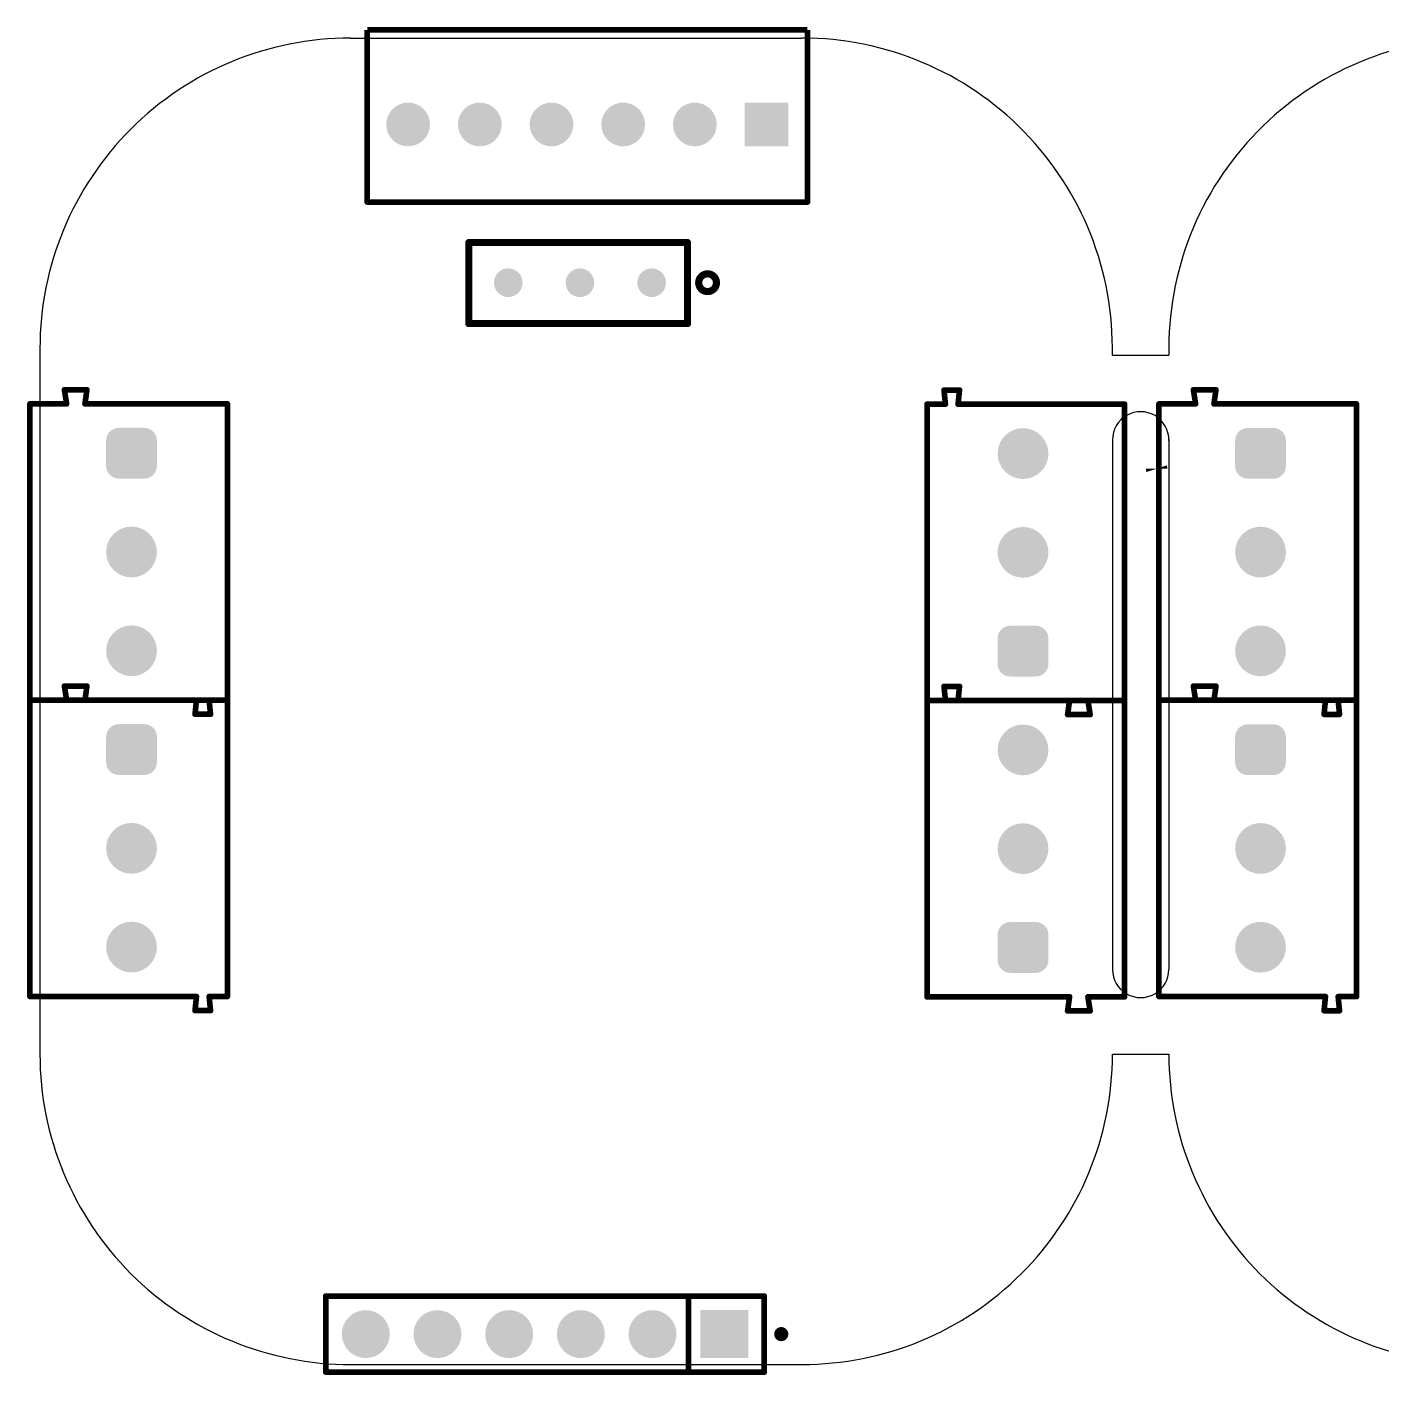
# Model space of a CAD drawing. Header units: millimetres. Extents: x 72.3 to 152.4, y 6.4 to 54.1.
# Drawn here: x 72.34 to 120.34, y 6.38 to 54.14 of the extents above; entities that cross this region are included whole.
import ezdxf

# ---------------------------------------------------------------- set-up
doc = ezdxf.new("R2010")
doc.units = ezdxf.units.MM
for name, color, linetype in [('BottomOverlay', 54, 'Continuous'), ('Mechanical1', 6, 'Continuous'), ('PadHoleLayer', 156, 'Continuous'), ('TopOverlay', 2, 'Continuous')]:
    doc.layers.add(name, color=color, linetype=linetype)

# ---------------------------------------------------------------- blocks, each defined once
blk = doc.blocks.new('3_2_54_C______________3')
at = {"layer": 'PadHoleLayer'}
h = blk.add_hatch(color=156, dxfattribs=at)
edge = h.paths.add_edge_path()
edge.add_arc((-3.302, 2.793999999999999), 0.508, 0, 360)
h = blk.add_hatch(color=156, dxfattribs=at)
edge = h.paths.add_edge_path()
edge.add_arc((-0.762, 2.793999999999999), 0.508, 0, 360)
h = blk.add_hatch(color=156, dxfattribs=at)
edge = h.paths.add_edge_path()
edge.add_arc((1.778, 2.793999999999999), 0.508, 0, 360)
at = {"layer": 'BottomOverlay', "const_width": 0.254}
for points in [[(-4.571999999999999, 4.241799999999999), (3.174999999999999, 4.241799999999999)], [(-4.571999999999999, 4.241799999999999), (-4.571999999999999, 1.371599999999999)], [(3.174999999999999, 4.241799999999999), (3.174999999999999, 1.371599999999999)], [(-4.571999999999999, 1.371599999999999), (3.174999999999999, 1.371599999999999)]]:
    blk.add_lwpolyline(points, dxfattribs=at)
at = {"layer": 'BottomOverlay', "const_width": 0.127}
for points in [[(-4.6355, 4.241799999999999, 1), (-4.508499999999999, 4.241799999999999, 1)], [(-4.6355, 4.241799999999999, 1), (-4.508499999999999, 4.241799999999999, 1)], [(3.111499999999999, 4.241799999999999, 1), (3.2385, 4.241799999999999, 1)], [(3.111499999999999, 4.241799999999999, 1), (3.2385, 4.241799999999999, 1)], [(-4.6355, 1.371599999999999, 1), (-4.508499999999999, 1.371599999999999, 1)], [(-4.6355, 1.371599999999999, 1), (-4.508499999999999, 1.371599999999999, 1)], [(3.111499999999999, 1.371599999999999, 1), (3.2385, 1.371599999999999, 1)], [(3.111499999999999, 1.371599999999999, 1), (3.2385, 1.371599999999999, 1)]]:
    blk.add_lwpolyline(points, format="xyb", close=True, dxfattribs=at)
at = {"layer": 'TopOverlay', "const_width": 0.254}
for points in [[(-4.571999999999999, 4.241799999999999), (3.174999999999999, 4.241799999999999)], [(-4.571999999999999, 4.241799999999999), (-4.571999999999999, 1.371599999999999)], [(3.174999999999999, 4.241799999999999), (3.174999999999999, 1.371599999999999)], [(-4.571999999999999, 1.371599999999999), (3.174999999999999, 1.371599999999999)]]:
    blk.add_lwpolyline(points, dxfattribs=at)
at = {"layer": 'TopOverlay'}
for points, const_width in [([(-4.6355, 4.241799999999999, 1), (-4.508499999999999, 4.241799999999999, 1)], 0.127), ([(-4.6355, 4.241799999999999, 1), (-4.508499999999999, 4.241799999999999, 1)], 0.127), ([(3.111499999999999, 4.241799999999999, 1), (3.2385, 4.241799999999999, 1)], 0.127), ([(3.111499999999999, 4.241799999999999, 1), (3.2385, 4.241799999999999, 1)], 0.127), ([(-4.969019779999999, 2.793999999999999, 1), (-5.597380219999999, 2.793999999999999, 1)], 0.254), ([(-5.660880219999999, 2.793999999999999, 1), (-5.533880219999998, 2.793999999999999, 1)], 0.127), ([(-5.032519779999998, 2.793999999999999, 1), (-4.905519779999999, 2.793999999999999, 1)], 0.127), ([(-4.6355, 1.371599999999999, 1), (-4.508499999999999, 1.371599999999999, 1)], 0.127), ([(-4.6355, 1.371599999999999, 1), (-4.508499999999999, 1.371599999999999, 1)], 0.127), ([(3.111499999999999, 1.371599999999999, 1), (3.2385, 1.371599999999999, 1)], 0.127), ([(3.111499999999999, 1.371599999999999, 1), (3.2385, 1.371599999999999, 1)], 0.127)]:
    blk.add_lwpolyline(points, format="xyb", close=True, dxfattribs=dict(at, const_width=const_width))

msp = doc.modelspace()

# ---------------------------------------------------------------- hatches: boundary and pattern name
at = {"layer": 'TopOverlay'}
h = msp.add_hatch(color=256, dxfattribs=at)
edge = h.paths.add_edge_path()
edge.add_arc((85.83611353533797, 50.6883045338705), 0.77499972, 90, 450)
h = msp.add_hatch(color=256, dxfattribs=at)
edge = h.paths.add_edge_path()
edge.add_arc((88.37611353533796, 50.6883045338705), 0.77499972, 90, 450)
h = msp.add_hatch(color=256, dxfattribs=at)
edge = h.paths.add_edge_path()
edge.add_arc((90.91611353533796, 50.6883045338705), 0.77499972, 90, 450)
h = msp.add_hatch(color=256, dxfattribs=at)
edge = h.paths.add_edge_path()
edge.add_arc((93.45611353533798, 50.6883045338705), 0.77499972, 90, 450)
h = msp.add_hatch(color=256, dxfattribs=at)
edge = h.paths.add_edge_path()
edge.add_arc((95.99611353533797, 50.6883045338705), 0.77499972, 90, 450)
for points in [[(99.31111325533799, 49.91330481387038), (97.76111381533798, 49.91330481387038), (97.76111381533798, 51.46330425387052), (99.31111325533799, 51.46330425387052)], [(97.88608308533794, 6.975351942982854), (96.18608394533797, 6.975351942982854), (96.18608394533797, 8.675351082982843), (97.88608308533794, 8.675351082982843)]]:
    msp.add_hatch(color=256, dxfattribs=at).paths.add_polyline_path(points)
h = msp.add_hatch(color=256, dxfattribs=at)
edge = h.paths.add_edge_path()
edge.add_arc((85.83611353533797, 50.6883045338705), 0.4999990000000001, 90, 450)
h = msp.add_hatch(color=256, dxfattribs=at)
edge = h.paths.add_edge_path()
edge.add_arc((88.37611353533796, 50.6883045338705), 0.4999990000000001, 90, 450)
h = msp.add_hatch(color=256, dxfattribs=at)
edge = h.paths.add_edge_path()
edge.add_arc((90.91611353533796, 50.6883045338705), 0.4999990000000001, 90, 450)
h = msp.add_hatch(color=256, dxfattribs=at)
edge = h.paths.add_edge_path()
edge.add_arc((93.45611353533798, 50.6883045338705), 0.4999990000000001, 90, 450)
h = msp.add_hatch(color=256, dxfattribs=at)
edge = h.paths.add_edge_path()
edge.add_arc((95.99611353533797, 50.6883045338705), 0.4999990000000001, 90, 450)
h = msp.add_hatch(color=256, dxfattribs=at)
edge = h.paths.add_edge_path()
edge.add_arc((98.53611353533798, 50.6883045338705), 0.4999990000000001, 90, 450)
h = msp.add_hatch(color=2, dxfattribs=at)
edge = h.paths.add_edge_path()
edge.add_arc((76.48629253758497, 39.48919560632885), 0.4499991, 360, 450)
edge.add_line((76.48629253758497, 39.93919470632889), (75.58629179758499, 39.93919470632889))
edge.add_arc((75.586291797585, 39.48919560632885), 0.4499991, 90, 180)
edge.add_line((75.13629269758499, 39.48919560632885), (75.13629269758499, 38.58919486632891))
edge.add_arc((75.586291797585, 38.58919486632891), 0.4499991, 180, 270.0000000000008)
edge.add_line((75.586291797585, 38.13919576632893), (76.48629253758499, 38.13919576632893))
edge.add_arc((76.48629253758497, 38.58919486632891), 0.4499991, 270, 360)
edge.add_line((76.93629163758499, 38.58919486632891), (76.93629163758499, 39.48919560632885))
h = msp.add_hatch(color=2, dxfattribs=at)
edge = h.paths.add_edge_path()
edge.add_arc((107.6225319547583, 39.02659751376825), 0.8999981999999999, 90, 450)
h = msp.add_hatch(color=2, dxfattribs=at)
edge = h.paths.add_edge_path()
edge.add_arc((116.4880598580513, 39.48492708454788), 0.4499991, 360, 450)
edge.add_line((116.4880598580513, 39.93492618454793), (115.5880591180513, 39.93492618454793))
edge.add_arc((115.5880591180514, 39.48492708454788), 0.4499991, 90, 180)
edge.add_line((115.1380600180513, 39.48492708454788), (115.1380600180513, 38.58492634454794))
edge.add_arc((115.5880591180514, 38.58492634454794), 0.4499991, 180, 270.0000000000008)
edge.add_line((115.5880591180514, 38.13492724454796), (116.4880598580513, 38.13492724454796))
edge.add_arc((116.4880598580513, 38.58492634454794), 0.4499991, 270, 360)
edge.add_line((116.9380589580513, 38.58492634454794), (116.9380589580513, 39.48492708454788))
h = msp.add_hatch(color=2, dxfattribs=at)
edge = h.paths.add_edge_path()
edge.add_arc((76.036292167585, 39.03919523632893), 0.5999988, 90, 450)
h = msp.add_hatch(color=2, dxfattribs=at)
edge = h.paths.add_edge_path()
edge.add_arc((107.6225319547583, 39.02659751376825), 0.5999988, 90, 450)
h = msp.add_hatch(color=2, dxfattribs=at)
edge = h.paths.add_edge_path()
edge.add_arc((116.0380594880513, 39.03492671454797), 0.5999988, 90, 450)
h = msp.add_hatch(color=2, dxfattribs=at)
edge = h.paths.add_edge_path()
edge.add_arc((76.036292167585, 35.53917683632892), 0.8999981999999999, 90, 450)
h = msp.add_hatch(color=2, dxfattribs=at)
edge = h.paths.add_edge_path()
edge.add_arc((76.036292167585, 35.53917683632892), 0.5999988, 90, 450)
h = msp.add_hatch(color=2, dxfattribs=at)
edge = h.paths.add_edge_path()
edge.add_arc((107.6225319547583, 35.52657911376821), 0.8999981999999999, 90, 450)
h = msp.add_hatch(color=2, dxfattribs=at)
edge = h.paths.add_edge_path()
edge.add_arc((107.6225319547583, 35.52657911376821), 0.5999988, 90, 450)
h = msp.add_hatch(color=2, dxfattribs=at)
edge = h.paths.add_edge_path()
edge.add_arc((116.0380594880513, 35.53490831454796), 0.8999981999999999, 90, 450)
h = msp.add_hatch(color=2, dxfattribs=at)
edge = h.paths.add_edge_path()
edge.add_arc((116.0380594880513, 35.53490831454796), 0.5999988, 90, 450)
h = msp.add_hatch(color=2, dxfattribs=at)
edge = h.paths.add_edge_path()
edge.add_arc((76.036292167585, 32.0391584363289), 0.8999981999999999, 90, 450)
h = msp.add_hatch(color=2, dxfattribs=at)
edge = h.paths.add_edge_path()
edge.add_arc((107.1725315847583, 31.57656034376819), 0.4499991, 180, 270)
edge.add_line((107.1725315847583, 31.12656124376821), (108.0725323247582, 31.12656124376821))
edge.add_arc((108.0725323247582, 31.57656034376819), 0.4499991, 270, 360)
edge.add_line((108.5225314247582, 31.57656034376819), (108.5225314247582, 32.47656108376822))
edge.add_arc((108.0725323247582, 32.47656108376822), 0.4499991, 360, 450.0000000000001)
edge.add_line((108.0725323247582, 32.9265601837682), (107.1725315847583, 32.9265601837682))
edge.add_arc((107.1725315847583, 32.47656108376822), 0.4499991, 90, 180.0000000000016)
edge.add_line((106.7225324847582, 32.47656108376822), (106.7225324847582, 31.57656034376819))
h = msp.add_hatch(color=2, dxfattribs=at)
edge = h.paths.add_edge_path()
edge.add_arc((116.0380594880513, 32.03488991454794), 0.8999981999999999, 90, 450)
h = msp.add_hatch(color=2, dxfattribs=at)
edge = h.paths.add_edge_path()
edge.add_arc((76.036292167585, 32.0391584363289), 0.5999988, 90, 450)
h = msp.add_hatch(color=2, dxfattribs=at)
edge = h.paths.add_edge_path()
edge.add_arc((107.6225319547583, 32.02656071376822), 0.5999988, 90, 450)
h = msp.add_hatch(color=2, dxfattribs=at)
edge = h.paths.add_edge_path()
edge.add_arc((116.0380594880513, 32.03488991454794), 0.5999988, 90, 450)
h = msp.add_hatch(color=2, dxfattribs=at)
edge = h.paths.add_edge_path()
edge.add_arc((76.48629253758497, 28.98919120632888), 0.4499991, 360, 450)
edge.add_line((76.48629253758497, 29.4391903063289), (75.58629179758499, 29.4391903063289))
edge.add_arc((75.586291797585, 28.98919120632888), 0.4499991, 90, 180)
edge.add_line((75.13629269758499, 28.98919120632888), (75.13629269758499, 28.08919046632889))
edge.add_arc((75.586291797585, 28.08919046632892), 0.4499991, 180, 270.0000000000008)
edge.add_line((75.586291797585, 27.6391913663289), (76.48629253758499, 27.6391913663289))
edge.add_arc((76.48629253758497, 28.08919046632892), 0.4499991, 270, 360)
edge.add_line((76.93629163758499, 28.08919046632892), (76.93629163758499, 28.98919120632888))
h = msp.add_hatch(color=2, dxfattribs=at)
edge = h.paths.add_edge_path()
edge.add_arc((107.6225827547582, 28.52659311376823), 0.8999981999999999, 90, 450)
h = msp.add_hatch(color=2, dxfattribs=at)
edge = h.paths.add_edge_path()
edge.add_arc((116.4880598580513, 28.98492268454792), 0.4499991, 360, 450)
edge.add_line((116.4880598580513, 29.43492178454793), (115.5880591180513, 29.43492178454793))
edge.add_arc((115.5880591180514, 28.98492268454792), 0.4499991, 90, 180)
edge.add_line((115.1380600180513, 28.98492268454792), (115.1380600180513, 28.08492194454792))
edge.add_arc((115.5880591180514, 28.08492194454795), 0.4499991, 180, 270.0000000000008)
edge.add_line((115.5880591180514, 27.63492284454794), (116.4880598580513, 27.63492284454794))
edge.add_arc((116.4880598580513, 28.08492194454795), 0.4499991, 270, 360)
edge.add_line((116.9380589580513, 28.08492194454795), (116.9380589580513, 28.98492268454792))
h = msp.add_hatch(color=2, dxfattribs=at)
edge = h.paths.add_edge_path()
edge.add_arc((76.036292167585, 28.53919083632888), 0.5999988, 90, 450)
h = msp.add_hatch(color=2, dxfattribs=at)
edge = h.paths.add_edge_path()
edge.add_arc((107.6225827547582, 28.52659311376823), 0.5999988, 90, 450)
h = msp.add_hatch(color=2, dxfattribs=at)
edge = h.paths.add_edge_path()
edge.add_arc((116.0380594880513, 28.53492231454792), 0.5999988, 90, 450)
h = msp.add_hatch(color=2, dxfattribs=at)
edge = h.paths.add_edge_path()
edge.add_arc((76.036292167585, 25.0391724363289), 0.8999981999999999, 90, 450)
h = msp.add_hatch(color=2, dxfattribs=at)
edge = h.paths.add_edge_path()
edge.add_arc((107.6225827547582, 25.02657471376824), 0.8999981999999999, 90, 450)
h = msp.add_hatch(color=2, dxfattribs=at)
edge = h.paths.add_edge_path()
edge.add_arc((116.0380594880513, 25.03490391454793), 0.8999981999999999, 90, 450)
h = msp.add_hatch(color=2, dxfattribs=at)
edge = h.paths.add_edge_path()
edge.add_arc((76.036292167585, 25.0391724363289), 0.5999988, 90, 450)
h = msp.add_hatch(color=2, dxfattribs=at)
edge = h.paths.add_edge_path()
edge.add_arc((107.6225827547582, 25.02657471376824), 0.5999988, 90, 450)
h = msp.add_hatch(color=2, dxfattribs=at)
edge = h.paths.add_edge_path()
edge.add_arc((116.0380594880513, 25.03490391454793), 0.5999988, 90, 450)
h = msp.add_hatch(color=2, dxfattribs=at)
edge = h.paths.add_edge_path()
edge.add_arc((76.036292167585, 21.53920483632891), 0.8999981999999999, 90, 450)
h = msp.add_hatch(color=2, dxfattribs=at)
edge = h.paths.add_edge_path()
edge.add_arc((76.036292167585, 21.53920483632891), 0.5999988, 90, 450)
h = msp.add_hatch(color=2, dxfattribs=at)
edge = h.paths.add_edge_path()
edge.add_arc((107.1725823847582, 21.07660674376822), 0.4499991, 180, 270)
edge.add_line((107.1725823847582, 20.62660764376824), (108.0725831247582, 20.62660764376824))
edge.add_arc((108.0725831247582, 21.07660674376822), 0.4499991, 270, 360)
edge.add_line((108.5225822247583, 21.07660674376822), (108.5225822247583, 21.97660748376822))
edge.add_arc((108.0725831247582, 21.97660748376822), 0.4499991, 360, 450)
edge.add_line((108.0725831247582, 22.42660658376824), (107.1725823847582, 22.42660658376824))
edge.add_arc((107.1725823847582, 21.97660748376822), 0.4499991, 90, 180)
edge.add_line((106.7225832847582, 21.97660748376822), (106.7225832847582, 21.07660674376822))
h = msp.add_hatch(color=2, dxfattribs=at)
edge = h.paths.add_edge_path()
edge.add_arc((107.6225827547582, 21.52660711376822), 0.5999988, 90, 450)
h = msp.add_hatch(color=2, dxfattribs=at)
edge = h.paths.add_edge_path()
edge.add_arc((116.0380594880513, 21.53493631454794), 0.8999981999999999, 90, 450)
h = msp.add_hatch(color=2, dxfattribs=at)
edge = h.paths.add_edge_path()
edge.add_arc((116.0380594880513, 21.53493631454794), 0.5999988, 90, 450)
h = msp.add_hatch(color=256, dxfattribs=at)
edge = h.paths.add_edge_path()
edge.add_arc((84.33608351533798, 7.825351512982848), 0.8499983, 90, 450)
h = msp.add_hatch(color=256, dxfattribs=at)
edge = h.paths.add_edge_path()
edge.add_arc((86.87608351533795, 7.825351512982848), 0.8499983, 90, 450)
h = msp.add_hatch(color=256, dxfattribs=at)
edge = h.paths.add_edge_path()
edge.add_arc((89.41608351533796, 7.825351512982848), 0.8499983, 90, 450)
h = msp.add_hatch(color=256, dxfattribs=at)
edge = h.paths.add_edge_path()
edge.add_arc((91.95608351533797, 7.825351512982848), 0.8499983, 90, 450)
h = msp.add_hatch(color=256, dxfattribs=at)
edge = h.paths.add_edge_path()
edge.add_arc((94.49608351533794, 7.825351512982848), 0.8499983, 90, 450)
h = msp.add_hatch(color=256, dxfattribs=at)
edge = h.paths.add_edge_path()
edge.add_arc((84.33608351533798, 7.825351512982848), 0.5499989000000002, 90, 450)
h = msp.add_hatch(color=256, dxfattribs=at)
edge = h.paths.add_edge_path()
edge.add_arc((86.87608351533795, 7.825351512982848), 0.5499989000000002, 90, 450)
h = msp.add_hatch(color=256, dxfattribs=at)
edge = h.paths.add_edge_path()
edge.add_arc((89.41608351533796, 7.825351512982848), 0.5499989000000002, 90, 450)
h = msp.add_hatch(color=256, dxfattribs=at)
edge = h.paths.add_edge_path()
edge.add_arc((91.95608351533797, 7.825351512982848), 0.5499989000000002, 90, 450)
h = msp.add_hatch(color=256, dxfattribs=at)
edge = h.paths.add_edge_path()
edge.add_arc((94.49608351533794, 7.825351512982848), 0.5499989000000002, 90, 450)
h = msp.add_hatch(color=256, dxfattribs=at)
edge = h.paths.add_edge_path()
edge.add_arc((97.03608351533796, 7.825351512982848), 0.5499989000000002, 90, 450)

# ---------------------------------------------------------------- linework, layer by layer
at = {"layer": 'Mechanical1'}
for points in [[(83.78655240248786, 53.74853223302019), (99.79063045179647, 53.74853298914407)], [(72.79063237305635, 42.74298012896782), (72.79063097149918, 17.74853360596626)], [(110.7880360214098, 42.509614241031), (112.7906323599704, 42.50961412873592)], [(110.7905239439153, 39.50928817830559), (110.7906313993344, 20.7499087405802)], [(112.7906321925439, 39.52384122855732), (112.7906305685252, 20.74968566869438)], [(110.7906309110901, 17.74968581098715), (112.7906309715638, 17.74968569883766)], [(83.80370955886077, 6.748540764121713), (83.80370955886077, 6.748540764121713), (99.79062562182827, 6.748532989145385)]]:
    msp.add_lwpolyline(points, dxfattribs=at)
for centre, radius, start, end in [((83.79063097149916, 42.74853298914409), 11, 89.97876134162289, 180.0289232241627), ((99.79063097149918, 42.74853298914409), 11, 358.7554443226999, 90.00000270697927), ((123.7923982919655, 42.74426446736312), 11.00426800854224, 89.98797146399022, 181.2218434809388), ((111.7906309714991, 39.50929390700893), 1.000107027600208, 359.1665497659735, 180.0003281953976), ((111.7906309714991, 20.74968575519724), 0.9999995970260357, 179.9872238729693, 359.9999950437491), ((83.79063097149916, 17.74853298914408), 11, 179.9999967871539, 270.0681225485785), ((99.79063097149918, 17.74853298914408), 11, 269.9999721351305, 0.006004711478127), ((123.7906309714992, 17.74853298914408), 11, 179.9999967871539, 270.0681225485785)]:
    msp.add_arc(centre, radius, start, end, dxfattribs=at)
at = {"layer": 'TopOverlay', "const_width": 0.1999996}
for points in [[(99.98609793533798, 54.03825973387052), (84.38612913533797, 54.03825973387052)], [(84.38612913533797, 47.93829733387051), (84.38612913533797, 54.03825973387052)], [(99.98609793533798, 47.93829733387051), (99.98609793533798, 54.03825973387052)], [(99.98609793533798, 47.93829733387051), (84.38612913533797, 47.93829733387051)], [(98.45608321533797, 9.170352632982855), (82.91608381533796, 9.170352632982855)], [(82.91608381533796, 6.480350392982842), (82.91608381533796, 9.170352632982855)], [(95.76608351533795, 6.480350392982842), (95.76608351533795, 9.170352632982855)], [(98.45608321533797, 6.480350392982842), (98.45608321533797, 9.170352632982855)], [(98.45608321533797, 6.480350392982842), (82.91608381533796, 6.480350392982842)]]:
    msp.add_lwpolyline(points, dxfattribs=at)
at = {"layer": 'TopOverlay'}
for points, const_width in [([(84.38612913533797, 47.88829743387052, 1), (84.38612913533797, 47.9882972338705, 1)], 0.0999998), ([(84.38612913533797, 47.88829743387052, 1), (84.38612913533797, 47.9882972338705, 1)], 0.0999998), ([(99.98609793533798, 47.88829743387052, 1), (99.98609793533798, 47.9882972338705, 1)], 0.0999998), ([(99.98609793533798, 47.88829743387052, 1), (99.98609793533798, 47.9882972338705, 1)], 0.0999998), ([(82.91608381533796, 9.120352732982838, 1), (82.91608381533796, 9.220352532982844, 1)], 0.0999998), ([(82.91608381533796, 9.120352732982838, 1), (82.91608381533796, 9.220352532982844, 1)], 0.0999998), ([(95.76608351533795, 9.120352732982838, 1), (95.76608351533795, 9.220352532982844, 1)], 0.0999998), ([(98.45608321533797, 9.120352732982838, 1), (98.45608321533797, 9.220352532982844, 1)], 0.0999998), ([(98.45608321533797, 9.120352732982838, 1), (98.45608321533797, 9.220352532982844, 1)], 0.0999998), ([(99.05608455533796, 7.950352532982833, 1), (99.05608455533796, 7.700350492982835, 1)], 0.2499995), ([(99.05608455533796, 7.887853292982839, 1), (99.05608455533796, 8.012851772982854, 1)], 0.12499848), ([(99.05608455533796, 7.637851252982841, 1), (99.05608455533796, 7.762849732982857, 1)], 0.12499848), ([(82.91608381533796, 6.430350492982853, 1), (82.91608381533796, 6.530350292982859, 1)], 0.0999998), ([(82.91608381533796, 6.430350492982853, 1), (82.91608381533796, 6.530350292982859, 1)], 0.0999998), ([(95.76608351533795, 6.430350492982853, 1), (95.76608351533795, 6.530350292982859, 1)], 0.0999998), ([(98.45608321533797, 6.430350492982853, 1), (98.45608321533797, 6.530350292982859, 1)], 0.0999998), ([(98.45608321533797, 6.430350492982853, 1), (98.45608321533797, 6.530350292982859, 1)], 0.0999998)]:
    msp.add_lwpolyline(points, format="xyb", close=True, dxfattribs=dict(at, const_width=const_width))
at = {"layer": 'TopOverlay', "color": 2, "const_width": 0.1999996}
for points in [[(73.736322167585, 40.7892044363289), (73.65803936758499, 41.28917803632893)], [(74.456310567585, 41.28917803632893), (73.65803936758499, 41.28917803632893)], [(74.38676536758499, 40.7878836363289), (74.456310567585, 41.28917803632893)], [(105.3725491547582, 41.27658031376819), (104.8225375547582, 41.27658031376819)], [(104.8725247547583, 40.77655591376819), (104.8235027547583, 41.27668191376827)], [(105.3225619547582, 40.77655591376819), (105.3715839547582, 41.27668191376827)], [(113.7380894880513, 40.78493591454793), (113.6598066880513, 41.28490951454796)], [(114.4580778880514, 41.28490951454796), (113.6598066880513, 41.28490951454796)], [(114.3885326880513, 40.78361511454793), (114.4580778880514, 41.28490951454796)], [(72.43629936758501, 30.28920003632885), (72.43629936758501, 40.7892044363289)], [(73.736322167585, 40.7892044363289), (72.43629936758501, 40.7892044363289)], [(79.43633616758498, 40.7892044363289), (74.38635896758498, 40.7892044363289)], [(79.43633616758498, 30.28920003632885), (79.43633616758498, 40.7892044363289)], [(104.8725247547583, 40.77655591376819), (104.2225387547583, 40.77655591376819)], [(104.2225387547583, 30.27660231376819), (104.2225387547583, 40.77655591376819)], [(111.2225247547582, 40.77655591376819), (105.3225619547582, 40.77655591376819)], [(111.2225247547582, 30.27660231376819), (111.2225247547582, 40.77655591376819)], [(112.4380666880514, 30.28493151454789), (112.4380666880514, 40.78493591454793)], [(113.7380894880513, 40.78493591454793), (112.4380666880514, 40.78493591454793)], [(119.4381034880513, 40.78493591454793), (114.3881262880513, 40.78493591454793)], [(119.4381034880513, 30.28493151454789), (119.4381034880513, 40.78493591454793)], [(74.456310567585, 30.78917363632888), (73.65803936758499, 30.78917363632888)], [(73.736322167585, 30.28920003632885), (73.65803936758499, 30.78917363632888)], [(74.38676536758499, 30.2878792363289), (74.456310567585, 30.78917363632888)], [(105.3725491547582, 30.77657591376823), (104.8225375547582, 30.77657591376823)], [(104.8725247547583, 30.27660231376819), (104.8235027547583, 30.77667751376822)], [(105.3225619547582, 30.27660231376819), (105.3715839547582, 30.77667751376822)], [(114.4580778880514, 30.78490511454792), (113.6598066880513, 30.78490511454792)], [(113.7380894880513, 30.28493151454789), (113.6598066880513, 30.78490511454792)], [(114.3885326880513, 30.28361071454794), (114.4580778880514, 30.78490511454792)], [(78.33631296758497, 30.28920003632885), (72.43629936758501, 30.28920003632885)], [(73.736322167585, 30.28920003632885), (72.43629936758501, 30.28920003632885)], [(72.43629936758501, 19.78919563632888), (72.43629936758501, 30.28920003632885)], [(79.43633616758498, 30.28920003632885), (74.38635896758498, 30.28920003632885)], [(78.28729096758497, 29.78907403632886), (78.33631296758497, 30.28920003632885)], [(78.835372167585, 29.78907403632886), (78.786350167585, 30.28920003632885)], [(79.43633616758498, 30.28920003632885), (78.786350167585, 30.28920003632885)], [(79.43633616758498, 19.78919563632888), (79.43633616758498, 30.28920003632885)], [(109.2725159547583, 30.27660231376819), (104.2225387547583, 30.27660231376819)], [(104.2225387547583, 19.77659791376822), (104.2225387547583, 30.27660231376819)], [(104.8725247547583, 30.27660231376819), (104.2225387547583, 30.27660231376819)], [(111.2225755547582, 30.27660231376819), (105.3225619547582, 30.27660231376819)], [(109.2025643547582, 29.77657791376822), (109.2721095547583, 30.27787231376823)], [(110.0008355547583, 29.77657791376822), (109.9225527547583, 30.27660231376819)], [(111.2225247547582, 30.27660231376819), (109.9225527547583, 30.27660231376819)], [(111.2225755547582, 19.77659791376822), (111.2225755547582, 30.27660231376819)], [(118.3380802880513, 30.28493151454789), (112.4380666880514, 30.28493151454789)], [(113.7380894880513, 30.28493151454789), (112.4380666880514, 30.28493151454789)], [(112.4380666880514, 19.78492711454792), (112.4380666880514, 30.28493151454789)], [(119.4381034880513, 30.28493151454789), (114.3881262880513, 30.28493151454789)], [(118.2890582880513, 29.78480551454789), (118.3380802880513, 30.28493151454789)], [(118.8371394880514, 29.78480551454789), (118.7881174880514, 30.28493151454789)], [(119.4381034880513, 30.28493151454789), (118.7881174880514, 30.28493151454789)], [(119.4381034880513, 19.78492711454792), (119.4381034880513, 30.28493151454789)], [(78.83633736758497, 29.7891756363289), (78.28632576758497, 29.7891756363289)], [(110.0008355547583, 29.77657791376822), (109.2025643547582, 29.77657791376822)], [(118.8381046880513, 29.78490711454794), (118.2880930880513, 29.78490711454794)], [(78.33631296758497, 19.78919563632888), (72.43629936758501, 19.78919563632888)], [(78.28729096758497, 19.28906963632889), (78.33631296758497, 19.78919563632888)], [(79.43633616758498, 19.78919563632888), (78.786350167585, 19.78919563632888)], [(78.835372167585, 19.28906963632889), (78.786350167585, 19.78919563632888)], [(109.2725159547583, 19.77659791376822), (104.2225387547583, 19.77659791376822)], [(109.2025643547582, 19.27657351376822), (109.2721095547583, 19.77786791376823)], [(111.2225755547582, 19.77659791376822), (109.9225527547583, 19.77659791376822)], [(110.0008355547583, 19.27657351376822), (109.9225527547583, 19.77659791376822)], [(118.3380802880513, 19.78492711454792), (112.4380666880514, 19.78492711454792)], [(118.2890582880513, 19.28480111454792), (118.3380802880513, 19.78492711454792)], [(119.4381034880513, 19.78492711454792), (118.7881174880514, 19.78492711454792)], [(118.8371394880514, 19.28480111454792), (118.7881174880514, 19.78492711454792)], [(78.83633736758497, 19.28917123632888), (78.28632576758497, 19.28917123632888)], [(110.0008355547583, 19.27657351376822), (109.2025643547582, 19.27657351376822)], [(118.8381046880513, 19.28490271454792), (118.2880930880513, 19.28490271454792)]]:
    msp.add_lwpolyline(points, dxfattribs=at)
at = {"layer": 'TopOverlay', "color": 2}
for points, const_width in [([(73.65803936758499, 41.23917813632892, 1), (73.65803936758499, 41.33917793632892, 1)], 0.0999998), ([(73.65803936758499, 41.23917813632892, 1), (73.65803936758499, 41.33917793632892, 1)], 0.0999998), ([(74.456310567585, 41.23917813632892, 1), (74.456310567585, 41.33917793632892, 1)], 0.0999998), ([(74.456310567585, 41.23917813632892, 1), (74.456310567585, 41.33917793632892, 1)], 0.0999998), ([(104.8225375547582, 41.2265804137682, 1), (104.8225375547582, 41.32658021376826, 1)], 0.0999998), ([(104.8235027547583, 41.22668201376825, 1), (104.8235027547583, 41.32668181376826, 1)], 0.0999998), ([(105.3715839547582, 41.22668201376825, 1), (105.3715839547582, 41.32668181376826, 1)], 0.0999998), ([(105.3725491547582, 41.2265804137682, 1), (105.3725491547582, 41.32658021376826, 1)], 0.0999998), ([(113.6598066880513, 41.23490961454795, 1), (113.6598066880513, 41.33490941454796, 1)], 0.0999998), ([(113.6598066880513, 41.23490961454795, 1), (113.6598066880513, 41.33490941454796, 1)], 0.0999998), ([(114.4580778880514, 41.23490961454795, 1), (114.4580778880514, 41.33490941454796, 1)], 0.0999998), ([(114.4580778880514, 41.23490961454795, 1), (114.4580778880514, 41.33490941454796, 1)], 0.0999998), ([(72.43629936758501, 40.73920453632891, 1), (72.43629936758501, 40.83920433632892, 1)], 0.0999998), ([(72.43629936758501, 40.73920453632891, 1), (72.43629936758501, 40.83920433632892, 1)], 0.0999998), ([(73.736322167585, 40.73920453632891, 1), (73.736322167585, 40.83920433632892, 1)], 0.0999998), ([(73.736322167585, 40.73920453632891, 1), (73.736322167585, 40.83920433632892, 1)], 0.0999998), ([(74.38635896758498, 40.73920453632891, 1), (74.38635896758498, 40.83920433632892, 1)], 0.0999998), ([(74.38676536758499, 40.73788373632893, 1), (74.38676536758499, 40.83788353632892, 1)], 0.0999998), ([(79.43633616758498, 40.73920453632891, 1), (79.43633616758498, 40.83920433632892, 1)], 0.0999998), ([(79.43633616758498, 40.73920453632891, 1), (79.43633616758498, 40.83920433632892, 1)], 0.0999998), ([(104.2225387547583, 40.7265560137682, 1), (104.2225387547583, 40.82655581376826, 1)], 0.0999998), ([(104.2225387547583, 40.7265560137682, 1), (104.2225387547583, 40.82655581376826, 1)], 0.0999998), ([(104.8725247547583, 40.7265560137682, 1), (104.8725247547583, 40.82655581376826, 1)], 0.0999998), ([(104.8725247547583, 40.7265560137682, 1), (104.8725247547583, 40.82655581376826, 1)], 0.0999998), ([(105.3225619547582, 40.7265560137682, 1), (105.3225619547582, 40.82655581376826, 1)], 0.0999998), ([(105.3225619547582, 40.7265560137682, 1), (105.3225619547582, 40.82655581376826, 1)], 0.0999998), ([(111.2225247547582, 40.7265560137682, 1), (111.2225247547582, 40.82655581376826, 1)], 0.0999998), ([(111.2225247547582, 40.7265560137682, 1), (111.2225247547582, 40.82655581376826, 1)], 0.0999998), ([(112.4380666880514, 40.73493601454795, 1), (112.4380666880514, 40.83493581454795, 1)], 0.0999998), ([(112.4380666880514, 40.73493601454795, 1), (112.4380666880514, 40.83493581454795, 1)], 0.0999998), ([(113.7380894880513, 40.73493601454795, 1), (113.7380894880513, 40.83493581454795, 1)], 0.0999998), ([(113.7380894880513, 40.73493601454795, 1), (113.7380894880513, 40.83493581454795, 1)], 0.0999998), ([(114.3881262880513, 40.73493601454795, 1), (114.3881262880513, 40.83493581454795, 1)], 0.0999998), ([(114.3885326880513, 40.73361521454797, 1), (114.3885326880513, 40.83361501454795, 1)], 0.0999998), ([(119.4381034880513, 40.73493601454795, 1), (119.4381034880513, 40.83493581454795, 1)], 0.0999998), ([(119.4381034880513, 40.73493601454795, 1), (119.4381034880513, 40.83493581454795, 1)], 0.0999998), ([(112.3500053547582, 38.48488409376825, 1), (112.3500053547582, 38.49123409376821, 1)], 0.00635), ([(112.3500307547583, 38.48489171376826, 1), (112.3500307547583, 38.49124171376826, 1)], 0.00635), ([(73.65803936758499, 30.7391737363289, 1), (73.65803936758499, 30.83917353632887, 1)], 0.0999998), ([(73.65803936758499, 30.7391737363289, 1), (73.65803936758499, 30.83917353632887, 1)], 0.0999998), ([(74.456310567585, 30.7391737363289, 1), (74.456310567585, 30.83917353632887, 1)], 0.0999998), ([(74.456310567585, 30.7391737363289, 1), (74.456310567585, 30.83917353632887, 1)], 0.0999998), ([(104.8225375547582, 30.72657601376824, 1), (104.8225375547582, 30.82657581376821, 1)], 0.0999998), ([(104.8235027547583, 30.72667761376823, 1), (104.8235027547583, 30.82667741376824, 1)], 0.0999998), ([(105.3715839547582, 30.72667761376823, 1), (105.3715839547582, 30.82667741376824, 1)], 0.0999998), ([(105.3725491547582, 30.72657601376824, 1), (105.3725491547582, 30.82657581376821, 1)], 0.0999998), ([(113.6598066880513, 30.73490521454793, 1), (113.6598066880513, 30.83490501454791, 1)], 0.0999998), ([(113.6598066880513, 30.73490521454793, 1), (113.6598066880513, 30.83490501454791, 1)], 0.0999998), ([(114.4580778880514, 30.73490521454793, 1), (114.4580778880514, 30.83490501454791, 1)], 0.0999998), ([(114.4580778880514, 30.73490521454793, 1), (114.4580778880514, 30.83490501454791, 1)], 0.0999998), ([(72.43629936758501, 30.23920013632889, 1), (72.43629936758501, 30.3391999363289, 1)], 0.0999998), ([(72.43629936758501, 30.23920013632889, 1), (72.43629936758501, 30.3391999363289, 1)], 0.0999998), ([(72.43629936758501, 30.23920013632889, 1), (72.43629936758501, 30.3391999363289, 1)], 0.0999998), ([(72.43629936758501, 30.23920013632889, 1), (72.43629936758501, 30.3391999363289, 1)], 0.0999998), ([(73.736322167585, 30.23920013632889, 1), (73.736322167585, 30.3391999363289, 1)], 0.0999998), ([(73.736322167585, 30.23920013632889, 1), (73.736322167585, 30.3391999363289, 1)], 0.0999998), ([(74.38635896758498, 30.23920013632889, 1), (74.38635896758498, 30.3391999363289, 1)], 0.0999998), ([(74.38676536758499, 30.23787933632889, 1), (74.38676536758499, 30.3378791363289, 1)], 0.0999998), ([(78.33631296758497, 30.23920013632889, 1), (78.33631296758497, 30.3391999363289, 1)], 0.0999998), ([(78.33631296758497, 30.23920013632889, 1), (78.33631296758497, 30.3391999363289, 1)], 0.0999998), ([(78.786350167585, 30.23920013632889, 1), (78.786350167585, 30.3391999363289, 1)], 0.0999998), ([(78.786350167585, 30.23920013632889, 1), (78.786350167585, 30.3391999363289, 1)], 0.0999998), ([(79.43633616758498, 30.23920013632889, 1), (79.43633616758498, 30.3391999363289, 1)], 0.0999998), ([(79.43633616758498, 30.23920013632889, 1), (79.43633616758498, 30.3391999363289, 1)], 0.0999998), ([(79.43633616758498, 30.23920013632889, 1), (79.43633616758498, 30.3391999363289, 1)], 0.0999998), ([(79.43633616758498, 30.23920013632889, 1), (79.43633616758498, 30.3391999363289, 1)], 0.0999998), ([(104.2225387547583, 30.22660241376826, 1), (104.2225387547583, 30.32660221376819, 1)], 0.0999998), ([(104.2225387547583, 30.22660241376826, 1), (104.2225387547583, 30.32660221376819, 1)], 0.0999998), ([(104.2225387547583, 30.22660241376826, 1), (104.2225387547583, 30.32660221376819, 1)], 0.0999998), ([(104.2225387547583, 30.22660241376826, 1), (104.2225387547583, 30.32660221376819, 1)], 0.0999998), ([(104.8725247547583, 30.22660241376826, 1), (104.8725247547583, 30.32660221376819, 1)], 0.0999998), ([(104.8725247547583, 30.22660241376826, 1), (104.8725247547583, 30.32660221376819, 1)], 0.0999998), ([(105.3225619547582, 30.22660241376826, 1), (105.3225619547582, 30.32660221376819, 1)], 0.0999998), ([(105.3225619547582, 30.22660241376826, 1), (105.3225619547582, 30.32660221376819, 1)], 0.0999998), ([(109.2721095547583, 30.22787241376824, 1), (109.2721095547583, 30.32787221376822, 1)], 0.0999998), ([(109.2725159547583, 30.22660241376826, 1), (109.2725159547583, 30.32660221376819, 1)], 0.0999998), ([(109.9225527547583, 30.22660241376826, 1), (109.9225527547583, 30.32660221376819, 1)], 0.0999998), ([(109.9225527547583, 30.22660241376826, 1), (109.9225527547583, 30.32660221376819, 1)], 0.0999998), ([(111.2225247547582, 30.22660241376826, 1), (111.2225247547582, 30.32660221376819, 1)], 0.0999998), ([(111.2225247547582, 30.22660241376826, 1), (111.2225247547582, 30.32660221376819, 1)], 0.0999998), ([(111.2225755547582, 30.22660241376826, 1), (111.2225755547582, 30.32660221376819, 1)], 0.0999998), ([(111.2225755547582, 30.22660241376826, 1), (111.2225755547582, 30.32660221376819, 1)], 0.0999998), ([(112.4380666880514, 30.23493161454793, 1), (112.4380666880514, 30.33493141454793, 1)], 0.0999998), ([(112.4380666880514, 30.23493161454793, 1), (112.4380666880514, 30.33493141454793, 1)], 0.0999998), ([(112.4380666880514, 30.23493161454793, 1), (112.4380666880514, 30.33493141454793, 1)], 0.0999998), ([(112.4380666880514, 30.23493161454793, 1), (112.4380666880514, 30.33493141454793, 1)], 0.0999998), ([(112.3500307547582, 30.24660491376827, 1), (112.3500307547582, 30.25295491376823, 1)], 0.00635), ([(113.7380894880513, 30.23493161454793, 1), (113.7380894880513, 30.33493141454793, 1)], 0.0999998), ([(113.7380894880513, 30.23493161454793, 1), (113.7380894880513, 30.33493141454793, 1)], 0.0999998), ([(114.3881262880513, 30.23493161454793, 1), (114.3881262880513, 30.33493141454793, 1)], 0.0999998), ([(114.3885326880513, 30.23361081454793, 1), (114.3885326880513, 30.33361061454793, 1)], 0.0999998), ([(118.3380802880513, 30.23493161454793, 1), (118.3380802880513, 30.33493141454793, 1)], 0.0999998), ([(118.3380802880513, 30.23493161454793, 1), (118.3380802880513, 30.33493141454793, 1)], 0.0999998), ([(118.7881174880514, 30.23493161454793, 1), (118.7881174880514, 30.33493141454793, 1)], 0.0999998), ([(118.7881174880514, 30.23493161454793, 1), (118.7881174880514, 30.33493141454793, 1)], 0.0999998), ([(119.4381034880513, 30.23493161454793, 1), (119.4381034880513, 30.33493141454793, 1)], 0.0999998), ([(119.4381034880513, 30.23493161454793, 1), (119.4381034880513, 30.33493141454793, 1)], 0.0999998), ([(119.4381034880513, 30.23493161454793, 1), (119.4381034880513, 30.33493141454793, 1)], 0.0999998), ([(119.4381034880513, 30.23493161454793, 1), (119.4381034880513, 30.33493141454793, 1)], 0.0999998), ([(78.28632576758497, 29.73917573632889, 1), (78.28632576758497, 29.8391755363289, 1)], 0.0999998), ([(78.28729096758497, 29.7390741363289, 1), (78.28729096758497, 29.8390739363289, 1)], 0.0999998), ([(78.835372167585, 29.7390741363289, 1), (78.835372167585, 29.8390739363289, 1)], 0.0999998), ([(78.83633736758497, 29.73917573632889, 1), (78.83633736758497, 29.8391755363289, 1)], 0.0999998), ([(109.2025643547582, 29.72657801376826, 1), (109.2025643547582, 29.82657781376821, 1)], 0.0999998), ([(109.2025643547582, 29.72657801376826, 1), (109.2025643547582, 29.82657781376821, 1)], 0.0999998), ([(110.0008355547583, 29.72657801376826, 1), (110.0008355547583, 29.82657781376821, 1)], 0.0999998), ([(110.0008355547583, 29.72657801376826, 1), (110.0008355547583, 29.82657781376821, 1)], 0.0999998), ([(118.2880930880513, 29.73490721454793, 1), (118.2880930880513, 29.83490701454793, 1)], 0.0999998), ([(118.2890582880513, 29.73480561454793, 1), (118.2890582880513, 29.83480541454794, 1)], 0.0999998), ([(118.8371394880514, 29.73480561454793, 1), (118.8371394880514, 29.83480541454794, 1)], 0.0999998), ([(118.8381046880513, 29.73490721454793, 1), (118.8381046880513, 29.83490701454793, 1)], 0.0999998), ([(72.43629936758501, 19.73919573632889, 1), (72.43629936758501, 19.8391955363289, 1)], 0.0999998), ([(72.43629936758501, 19.73919573632889, 1), (72.43629936758501, 19.8391955363289, 1)], 0.0999998), ([(78.33631296758497, 19.73919573632889, 1), (78.33631296758497, 19.8391955363289, 1)], 0.0999998), ([(78.33631296758497, 19.73919573632889, 1), (78.33631296758497, 19.8391955363289, 1)], 0.0999998), ([(78.786350167585, 19.73919573632889, 1), (78.786350167585, 19.8391955363289, 1)], 0.0999998), ([(78.786350167585, 19.73919573632889, 1), (78.786350167585, 19.8391955363289, 1)], 0.0999998), ([(79.43633616758498, 19.73919573632889, 1), (79.43633616758498, 19.8391955363289, 1)], 0.0999998), ([(79.43633616758498, 19.73919573632889, 1), (79.43633616758498, 19.8391955363289, 1)], 0.0999998), ([(104.2225387547583, 19.72659801376827, 1), (104.2225387547583, 19.82659781376822, 1)], 0.0999998), ([(104.2225387547583, 19.72659801376827, 1), (104.2225387547583, 19.82659781376822, 1)], 0.0999998), ([(109.2721095547583, 19.72786801376821, 1), (109.2721095547583, 19.82786781376822, 1)], 0.0999998), ([(109.2725159547583, 19.72659801376827, 1), (109.2725159547583, 19.82659781376822, 1)], 0.0999998), ([(109.9225527547583, 19.72659801376827, 1), (109.9225527547583, 19.82659781376822, 1)], 0.0999998), ([(109.9225527547583, 19.72659801376827, 1), (109.9225527547583, 19.82659781376822, 1)], 0.0999998), ([(111.2225755547582, 19.72659801376827, 1), (111.2225755547582, 19.82659781376822, 1)], 0.0999998), ([(111.2225755547582, 19.72659801376827, 1), (111.2225755547582, 19.82659781376822, 1)], 0.0999998), ([(112.4380666880514, 19.73492721454793, 1), (112.4380666880514, 19.83492701454794, 1)], 0.0999998), ([(112.4380666880514, 19.73492721454793, 1), (112.4380666880514, 19.83492701454794, 1)], 0.0999998), ([(118.3380802880513, 19.73492721454793, 1), (118.3380802880513, 19.83492701454794, 1)], 0.0999998), ([(118.3380802880513, 19.73492721454793, 1), (118.3380802880513, 19.83492701454794, 1)], 0.0999998), ([(118.7881174880514, 19.73492721454793, 1), (118.7881174880514, 19.83492701454794, 1)], 0.0999998), ([(118.7881174880514, 19.73492721454793, 1), (118.7881174880514, 19.83492701454794, 1)], 0.0999998), ([(119.4381034880513, 19.73492721454793, 1), (119.4381034880513, 19.83492701454794, 1)], 0.0999998), ([(119.4381034880513, 19.73492721454793, 1), (119.4381034880513, 19.83492701454794, 1)], 0.0999998), ([(78.28632576758497, 19.23917133632889, 1), (78.28632576758497, 19.33917113632887, 1)], 0.0999998), ([(78.28729096758497, 19.2390697363289, 1), (78.28729096758497, 19.33906953632888, 1)], 0.0999998), ([(78.835372167585, 19.2390697363289, 1), (78.835372167585, 19.33906953632888, 1)], 0.0999998), ([(78.83633736758497, 19.23917133632889, 1), (78.83633736758497, 19.33917113632887, 1)], 0.0999998), ([(109.2025643547582, 19.22657361376827, 1), (109.2025643547582, 19.32657341376821, 1)], 0.0999998), ([(109.2025643547582, 19.22657361376827, 1), (109.2025643547582, 19.32657341376821, 1)], 0.0999998), ([(110.0008355547583, 19.22657361376827, 1), (110.0008355547583, 19.32657341376821, 1)], 0.0999998), ([(110.0008355547583, 19.22657361376827, 1), (110.0008355547583, 19.32657341376821, 1)], 0.0999998), ([(118.2880930880513, 19.23490281454793, 1), (118.2880930880513, 19.33490261454791, 1)], 0.0999998), ([(118.2890582880513, 19.23480121454793, 1), (118.2890582880513, 19.33480101454791, 1)], 0.0999998), ([(118.8371394880514, 19.23480121454793, 1), (118.8371394880514, 19.33480101454791, 1)], 0.0999998), ([(118.8381046880513, 19.23490281454793, 1), (118.8381046880513, 19.33490261454791, 1)], 0.0999998)]:
    msp.add_lwpolyline(points, format="xyb", close=True, dxfattribs=dict(at, const_width=const_width))
at = {"layer": 'TopOverlay', "color": 2, "const_width": 0.762}
for points in [[(112.3564036147582, 38.49015459376827, -0.0789705172629575), (112.3567363547583, 38.48805655376825)], [(112.3564036147582, 38.49015459376827, -0.078970517262955), (112.3567363547583, 38.48805655376825)]]:
    msp.add_lwpolyline(points, format="xyb", dxfattribs=at)

# ---------------------------------------------------------------- block references
at = {"rotation": 180}
msp.add_blockref('3_2_54_C______________3', (91.16306759024042, 47.87468374151288), dxfattribs=at)

doc.saveas('drawing.dxf')
